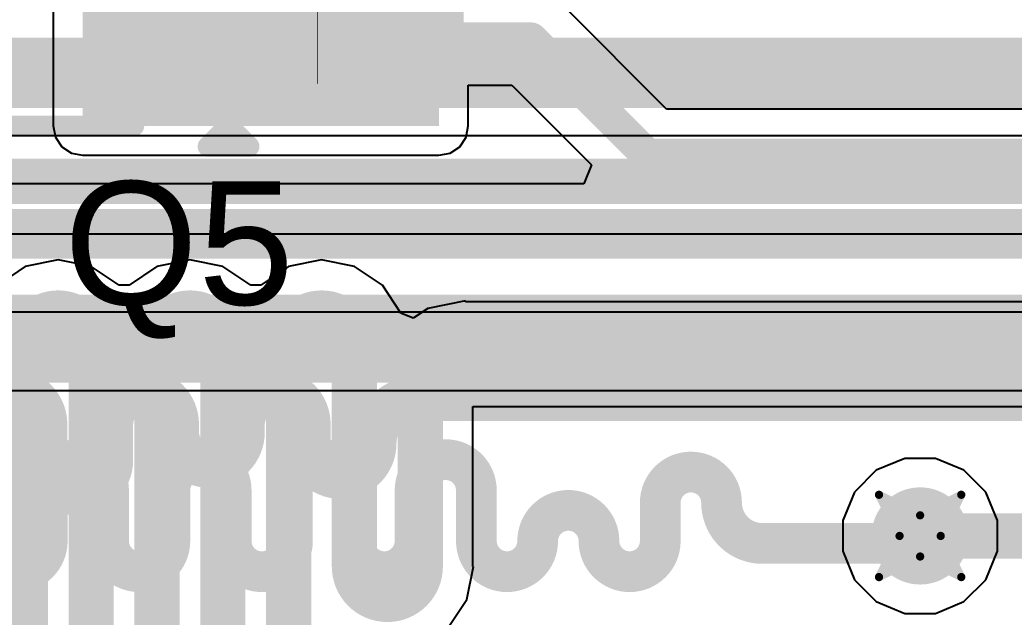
# Model space of a CAD drawing. Header units: inches. Extents: x -3 to 289, y -11 to 89.
# Drawn here: x 85.02 to 91.15, y 16.98 to 20.66 of the extents above; entities that cross this region are included whole.
import ezdxf

# ---------------------------------------------------------------- set-up
doc = ezdxf.new("R2010")
doc.units = ezdxf.units.IN
for name, color, linetype in [('Bottom Layer', 5, 'Continuous'), ('Drill Drawing', 1, 'Continuous'), ('Layer 1', 16, 'Continuous'), ('Layer 2', 76, 'Continuous'), ('Top Layer', 1, 'Continuous'), ('Top Overlay', 2, 'Continuous'), ('Top Paste', 8, 'Continuous'), ('Top Solder', 216, 'Continuous'), ('Via Holes', 16, 'Continuous')]:
    doc.layers.add(name, color=color, linetype=linetype)
doc.styles.add('Arial', font='', dxfattribs={"height": 0.2})
doc.styles.get('Arial').set_extended_font_data('Arial')

# ---------------------------------------------------------------- blocks, each defined once
blk = doc.blocks.new('SOT_23_3')
at = {"layer": 'Top Layer'}
for points in [[(-0.41, 1.46), (0.41, 1.46), (0.41, 0.54), (-0.41, 0.54)], [(-1.36, -0.54), (-0.54, -0.54), (-0.54, -1.46), (-1.36, -1.46)], [(0.54, -0.54), (1.36, -0.54), (1.36, -1.46), (0.54, -1.46)]]:
    blk.add_hatch(color=1, dxfattribs=at).paths.add_polyline_path(points)
at = {"layer": 'Top Paste'}
for points in [[(-0.41, 1.46), (0.41, 1.46), (0.41, 0.54), (-0.41, 0.54)], [(-1.36, -0.54), (-0.54, -0.54), (-0.54, -1.46), (-1.36, -1.46)], [(0.54, -0.54), (1.36, -0.54), (1.36, -1.46), (0.54, -1.46)]]:
    blk.add_hatch(color=8, dxfattribs=at).paths.add_polyline_path(points)
at = {"layer": 'Top Solder'}
for points in [[(-0.5116, 1.5616), (0.5116, 1.5616), (0.5116, 0.4384), (-0.5116, 0.4384)], [(-1.4616, -0.4384), (-0.4384, -0.4384), (-0.4384, -1.5616), (-1.4616, -1.5616)], [(0.4384, -0.4384), (1.4616, -0.4384), (1.4616, -1.5616), (0.4384, -1.5616)]]:
    blk.add_hatch(color=216, dxfattribs=at).paths.add_polyline_path(points)
at = {"layer": 'Top Overlay'}
for points in [[(-1.5494, 0.8128, 0.127, 0.127, 0), (-0.5588, 0.8128, 0.127, 0.127, 0)], [(-1.5494, 0.8128, 0.127, 0.127, 0), (-1.5494, -0.5842, 0.127, 0.127, 0)], [(0.5588, 0.8128, 0.127, 0.127, 0), (1.5494, 0.8128, 0.127, 0.127, 0)], [(1.5494, 0.8128, 0.127, 0.127, 0), (1.5494, -0.5842, 0.127, 0.127, 0)], [(-0.3302, -0.7874, 0.127, 0.127, 0), (0.3302, -0.7874, 0.127, 0.127, 0)], [(-1.6764, -1.0414, 0.127, 0.127, 0), (-1.6764, -1.2954, 0.127, 0.127, 0)], [(-1.6764, -1.0414, 0.127, 0.127, 0), (-1.5494, -1.1684, 0.127, 0.127, 0)], [(-1.5494, -1.1684, 0.127, 0.127, 0), (-1.6764, -1.2954, 0.127, 0.127, 0)]]:
    blk.add_lwpolyline(points, format="xyseb", dxfattribs=at)
for points in [[(-1.5812, 0.8128, 0.0635, 0.0635, 1), (-1.5176, 0.8128, 0.0635, 0.0635, 1)], [(-1.5812, 0.8128, 0.0635, 0.0635, 1), (-1.5176, 0.8128, 0.0635, 0.0635, 1)], [(-0.5905, 0.8128, 0.0635, 0.0635, 1), (-0.5271, 0.8128, 0.0635, 0.0635, 1)], [(0.5271, 0.8128, 0.0635, 0.0635, 1), (0.5905, 0.8128, 0.0635, 0.0635, 1)], [(1.5176, 0.8128, 0.0635, 0.0635, 1), (1.5812, 0.8128, 0.0635, 0.0635, 1)], [(1.5176, 0.8128, 0.0635, 0.0635, 1), (1.5812, 0.8128, 0.0635, 0.0635, 1)], [(-1.5812, -0.5842, 0.0635, 0.0635, 1), (-1.5176, -0.5842, 0.0635, 0.0635, 1)], [(1.5176, -0.5842, 0.0635, 0.0635, 1), (1.5812, -0.5842, 0.0635, 0.0635, 1)], [(-0.3619, -0.7874, 0.0635, 0.0635, 1), (-0.2984, -0.7874, 0.0635, 0.0635, 1)], [(0.2984, -0.7874, 0.0635, 0.0635, 1), (0.3619, -0.7874, 0.0635, 0.0635, 1)], [(-1.7082, -1.0414, 0.0635, 0.0635, 1), (-1.6446, -1.0414, 0.0635, 0.0635, 1)], [(-1.7082, -1.0414, 0.0635, 0.0635, 1), (-1.6446, -1.0414, 0.0635, 0.0635, 1)], [(-1.5812, -1.1684, 0.0635, 0.0635, 1), (-1.5176, -1.1684, 0.0635, 0.0635, 1)], [(-1.5812, -1.1684, 0.0635, 0.0635, 1), (-1.5176, -1.1684, 0.0635, 0.0635, 1)], [(-1.7082, -1.2954, 0.0635, 0.0635, 1), (-1.6446, -1.2954, 0.0635, 0.0635, 1)], [(-1.7082, -1.2954, 0.0635, 0.0635, 1), (-1.6446, -1.2954, 0.0635, 0.0635, 1)]]:
    blk.add_lwpolyline(points, format="xyseb", close=True, dxfattribs=at)
blk = doc.blocks.new('R___0402_32')
at = {"layer": 'Top Layer'}
for points in [[(-0.6985, -0.3175), (-0.6985, 0.3175), (-0.2413, 0.3175), (-0.2413, -0.3175)], [(0.2413, -0.3175), (0.2413, 0.3175), (0.6985, 0.3175), (0.6985, -0.3175)]]:
    blk.add_hatch(color=1, dxfattribs=at).paths.add_polyline_path(points)
at = {"layer": 'Top Paste'}
for points in [[(-0.6985, -0.3175), (-0.6985, 0.3175), (-0.2413, 0.3175), (-0.2413, -0.3175)], [(0.2413, -0.3175), (0.2413, 0.3175), (0.6985, 0.3175), (0.6985, -0.3175)]]:
    blk.add_hatch(color=8, dxfattribs=at).paths.add_polyline_path(points)
at = {"layer": 'Top Solder'}
for points in [[(-0.7535, -0.3725), (-0.7535, 0.3725), (-0.1863, 0.3725), (-0.1863, -0.3725)], [(0.1863, -0.3725), (0.1863, 0.3725), (0.7535, 0.3725), (0.7535, -0.3725)]]:
    blk.add_hatch(color=216, dxfattribs=at).paths.add_polyline_path(points)
at = {"layer": 'Top Overlay'}
for points in [[(0.7874, 0.4064, 0.127, 0.127, 0), (-0.7874, 0.4064, 0.127, 0.127, 0)], [(-0.7874, -0.4064, 0.127, 0.127, 0), (-0.7874, 0.4064, 0.127, 0.127, 0)], [(0.7874, -0.4064, 0.127, 0.127, 0), (0.7874, 0.4064, 0.127, 0.127, 0)], [(0.7874, -0.4064, 0.127, 0.127, 0), (-0.7874, -0.4064, 0.127, 0.127, 0)], [(0.8128, -0.4318, 0.00323, 0.00323, 0), (-0.8128, -0.4318, 0.00323, 0.00323, 0)]]:
    blk.add_lwpolyline(points, format="xyseb", dxfattribs=at)
for points in [[(-0.8191, 0.4064, 0.0635, 0.0635, 1), (-0.7556, 0.4064, 0.0635, 0.0635, 1)], [(-0.8191, 0.4064, 0.0635, 0.0635, 1), (-0.7556, 0.4064, 0.0635, 0.0635, 1)], [(0.7556, 0.4064, 0.0635, 0.0635, 1), (0.8191, 0.4064, 0.0635, 0.0635, 1)], [(0.7556, 0.4064, 0.0635, 0.0635, 1), (0.8191, 0.4064, 0.0635, 0.0635, 1)], [(-0.8191, -0.4064, 0.0635, 0.0635, 1), (-0.7556, -0.4064, 0.0635, 0.0635, 1)], [(-0.8191, -0.4064, 0.0635, 0.0635, 1), (-0.7556, -0.4064, 0.0635, 0.0635, 1)], [(0.7556, -0.4064, 0.0635, 0.0635, 1), (0.8191, -0.4064, 0.0635, 0.0635, 1)], [(0.7556, -0.4064, 0.0635, 0.0635, 1), (0.8191, -0.4064, 0.0635, 0.0635, 1)], [(-0.8136, -0.4318, 0.00161, 0.00161, 1), (-0.812, -0.4318, 0.00161, 0.00161, 1)], [(0.812, -0.4318, 0.00161, 0.00161, 1), (0.8136, -0.4318, 0.00161, 0.00161, 1)]]:
    blk.add_lwpolyline(points, format="xyseb", close=True, dxfattribs=at)

msp = doc.modelspace()

# ---------------------------------------------------------------- hatches: boundary and pattern name
at = {"layer": 'Bottom Layer'}
h = msp.add_hatch(color=5, dxfattribs=at)
edge = h.paths.add_edge_path()
edge.add_arc((90.5738, 17.4788), 0.3, 0, 360)
at = {"layer": 'Layer 1'}
h = msp.add_hatch(color=16, dxfattribs=at)
edge = h.paths.add_edge_path()
edge.add_arc((90.5738, 17.4788), 0.3, 0, 360)
at = {"layer": 'Layer 2'}
h = msp.add_hatch(color=76, dxfattribs=at)
edge = h.paths.add_edge_path()
edge.add_arc((90.5738, 17.4788), 0.3, 0, 360)
at = {"layer": 'Top Layer'}
msp.add_hatch(color=1, dxfattribs=at).paths.add_polyline_path([(85.4032, 20.0095), (87.603, 20.0095), (87.603, 21.0833), (85.4032, 21.0833)])
h = msp.add_hatch(color=1, dxfattribs=at)
edge = h.paths.add_edge_path()
edge.add_arc((90.5738, 17.4788), 0.3, 0, 360)
at = {"layer": 'Via Holes'}
h = msp.add_hatch(color=7, dxfattribs=at)
edge = h.paths.add_edge_path()
edge.add_arc((90.5738, 17.4788), 0.15, 0, 360)

# ---------------------------------------------------------------- linework, layer by layer
at = {"layer": 'Bottom Layer'}
for p, q in [((77.4236, 19.3437), (94.6273, 19.3437)), ((85.2525, 19.1823), (85.0493, 19.1419)), ((85.4557, 19.1419), (85.2525, 19.1823)), ((86.0653, 19.1823), (85.8621, 19.1419)), ((86.2685, 19.1419), (86.0653, 19.1823)), ((86.8781, 19.1823), (86.6749, 19.1419)), ((87.0813, 19.1419), (86.8781, 19.1823)), ((85.0493, 19.1419), (84.8771, 19.0268)), ((85.6279, 19.0268), (85.4557, 19.1419)), ((85.8621, 19.1419), (85.6899, 19.0268)), ((86.4407, 19.0268), (86.2685, 19.1419)), ((86.6749, 19.1419), (86.5027, 19.0268)), ((87.2535, 19.0268), (87.0813, 19.1419)), ((85.6899, 19.0268), (85.6279, 19.0268)), ((86.5027, 19.0268), (86.4407, 19.0268)), ((87.3686, 18.8545), (87.2535, 19.0268)), ((87.7671, 18.9298), (87.5342, 18.8834)), ((87.7671, 18.9243), (87.7671, 18.9298)), ((96.2888, 18.9243), (87.7671, 18.9243)), ((87.4441, 18.8233), (87.3686, 18.8545)), ((87.5342, 18.8834), (87.4441, 18.8233)), ((87.8114, 17.2901), (87.8114, 18.2769)), ((87.8114, 18.2769), (92.8745, 18.2769)), ((90.4787, 17.9566), (90.3031, 17.8839)), ((90.6688, 17.9566), (90.4787, 17.9566)), ((90.8444, 17.8839), (90.6688, 17.9566)), ((90.3031, 17.8839), (90.1687, 17.7495)), ((90.9788, 17.7495), (90.8444, 17.8839)), ((90.1687, 17.7495), (90.096, 17.5739)), ((91.0516, 17.5739), (90.9788, 17.7495)), ((90.096, 17.5739), (90.096, 17.3838)), ((91.0516, 17.3838), (91.0516, 17.5739)), ((90.096, 17.3838), (90.1687, 17.2082)), ((90.9788, 17.2082), (91.0516, 17.3838)), ((87.775, 17.0869), (87.8154, 17.2901)), ((87.8154, 17.2901), (87.8114, 17.2901)), ((90.1687, 17.2082), (90.3031, 17.0738)), ((90.8444, 17.0738), (90.9788, 17.2082)), ((87.6599, 16.9147), (87.775, 17.0869)), ((90.3031, 17.0738), (90.4787, 17.001)), ((90.6688, 17.001), (90.8444, 17.0738)), ((90.4787, 17.001), (90.6688, 17.001))]:
    msp.add_line(p, q, dxfattribs=at)
for points in [[(76.9286, 20.2599, 0.2794, 0.2794, 0), (94.2835, 20.2599, 0.2794, 0.2794, 0)], [(77.2895, 19.6674, 0.2794, 0.2794, 0), (94.6273, 19.6674, 0.2794, 0.2794, 0)], [(85.0493, 18.6514, 0.2794, 0.2794, -1), (85.4557, 18.6514, 0.2794, 0.2794, 0)], [(85.8621, 18.6514, 0.2794, 0.2794, -1), (86.2685, 18.6514, 0.2794, 0.2794, 0)], [(86.6749, 18.6514, 0.2794, 0.2794, -1), (87.0813, 18.6514, 0.2794, 0.2794, 0)], [(85.0493, 15.7049, 0.2794, 0.2794, 0), (85.0493, 18.6514, 0.2794, 0.2794, 0)], [(85.4557, 15.7049, 0.2794, 0.2794, 0), (85.4557, 18.6514, 0.2794, 0.2794, 0)], [(85.8621, 15.7049, 0.2794, 0.2794, 0), (85.8621, 18.6514, 0.2794, 0.2794, 0)], [(86.2685, 15.7049, 0.2794, 0.2794, 0), (86.2685, 18.6514, 0.2794, 0.2794, 0)], [(86.6749, 15.7049, 0.2794, 0.2794, 0), (86.6749, 18.6514, 0.2794, 0.2794, 0)], [(87.0813, 17.2901, 0.2794, 0.2794, 0), (87.0813, 18.6514, 0.2794, 0.2794, 0)], [(87.4877, 18.3212, 0.2794, 0.2794, -0.414214), (87.7671, 18.6006, 0.2794, 0.2794, 0)], [(87.7671, 18.6006, 0.2794, 0.2794, 0), (88.9166, 18.6006, 0.2794, 0.2794, 0)], [(88.9166, 18.6006, 0.2794, 0.2794, 0), (96.2888, 18.6006, 0.2794, 0.2794, 0)], [(87.4877, 17.2901, 0.2794, 0.2794, 0), (87.4877, 18.3212, 0.2794, 0.2794, 0)], [(87.4877, 17.2901, 0.2794, 0.2794, -1), (87.0813, 17.2901, 0.2794, 0.2794, 0)]]:
    msp.add_lwpolyline(points, format="xyseb", dxfattribs=at)
for points in [[(84.9794, 18.6514, 0.1397, 0.1397, 1), (85.1191, 18.6514, 0.1397, 0.1397, 1)], [(84.9794, 18.6514, 0.1397, 0.1397, 1), (85.1191, 18.6514, 0.1397, 0.1397, 1)], [(85.3858, 18.6514, 0.1397, 0.1397, 1), (85.5255, 18.6514, 0.1397, 0.1397, 1)], [(85.3858, 18.6514, 0.1397, 0.1397, 1), (85.5255, 18.6514, 0.1397, 0.1397, 1)], [(85.7922, 18.6514, 0.1397, 0.1397, 1), (85.9319, 18.6514, 0.1397, 0.1397, 1)], [(85.7922, 18.6514, 0.1397, 0.1397, 1), (85.9319, 18.6514, 0.1397, 0.1397, 1)], [(86.1986, 18.6514, 0.1397, 0.1397, 1), (86.3383, 18.6514, 0.1397, 0.1397, 1)], [(86.1986, 18.6514, 0.1397, 0.1397, 1), (86.3383, 18.6514, 0.1397, 0.1397, 1)], [(86.605, 18.6514, 0.1397, 0.1397, 1), (86.7447, 18.6514, 0.1397, 0.1397, 1)], [(86.605, 18.6514, 0.1397, 0.1397, 1), (86.7447, 18.6514, 0.1397, 0.1397, 1)], [(87.0114, 18.6514, 0.1397, 0.1397, 1), (87.1511, 18.6514, 0.1397, 0.1397, 1)], [(87.0114, 18.6514, 0.1397, 0.1397, 1), (87.1511, 18.6514, 0.1397, 0.1397, 1)], [(87.6972, 18.6006, 0.1397, 0.1397, 1), (87.8369, 18.6006, 0.1397, 0.1397, 1)], [(87.6972, 18.6006, 0.1397, 0.1397, 1), (87.8369, 18.6006, 0.1397, 0.1397, 1)], [(88.8468, 18.6006, 0.1397, 0.1397, 1), (88.9865, 18.6006, 0.1397, 0.1397, 1)], [(88.8468, 18.6006, 0.1397, 0.1397, 1), (88.9865, 18.6006, 0.1397, 0.1397, 1)], [(87.4178, 18.3212, 0.1397, 0.1397, 1), (87.5575, 18.3212, 0.1397, 0.1397, 1)], [(87.4178, 18.3212, 0.1397, 0.1397, 1), (87.5575, 18.3212, 0.1397, 0.1397, 1)], [(87.0114, 17.2901, 0.1397, 0.1397, 1), (87.1511, 17.2901, 0.1397, 0.1397, 1)], [(87.0114, 17.2901, 0.1397, 0.1397, 1), (87.1511, 17.2901, 0.1397, 0.1397, 1)], [(87.4178, 17.2901, 0.1397, 0.1397, 1), (87.5575, 17.2901, 0.1397, 0.1397, 1)], [(87.4178, 17.2901, 0.1397, 0.1397, 1), (87.5575, 17.2901, 0.1397, 0.1397, 1)]]:
    msp.add_lwpolyline(points, format="xyseb", close=True, dxfattribs=at)
at = {"layer": 'Drill Drawing'}
for points in [[(90.3198, 17.7328, 0.0508, 0.0508, 0), (90.5738, 17.6058, 0.0508, 0.0508, 0)], [(90.3198, 17.7328, 0.0508, 0.0508, 0), (90.4468, 17.4788, 0.0508, 0.0508, 0)], [(90.5738, 17.6058, 0.0508, 0.0508, 0), (90.8278, 17.7328, 0.0508, 0.0508, 0)], [(90.7008, 17.4788, 0.0508, 0.0508, 0), (90.8278, 17.7328, 0.0508, 0.0508, 0)], [(90.3198, 17.2248, 0.0508, 0.0508, 0), (90.4468, 17.4788, 0.0508, 0.0508, 0)], [(90.7008, 17.4788, 0.0508, 0.0508, 0), (90.8278, 17.2248, 0.0508, 0.0508, 0)], [(90.3198, 17.2248, 0.0508, 0.0508, 0), (90.5738, 17.3518, 0.0508, 0.0508, 0)], [(90.5738, 17.3518, 0.0508, 0.0508, 0), (90.8278, 17.2248, 0.0508, 0.0508, 0)]]:
    msp.add_lwpolyline(points, format="xyseb", dxfattribs=at)
for points in [[(90.3071, 17.7328, 0.0254, 0.0254, 1), (90.3325, 17.7328, 0.0254, 0.0254, 1)], [(90.3071, 17.7328, 0.0254, 0.0254, 1), (90.3325, 17.7328, 0.0254, 0.0254, 1)], [(90.8151, 17.7328, 0.0254, 0.0254, 1), (90.8405, 17.7328, 0.0254, 0.0254, 1)], [(90.8151, 17.7328, 0.0254, 0.0254, 1), (90.8405, 17.7328, 0.0254, 0.0254, 1)], [(90.5611, 17.6058, 0.0254, 0.0254, 1), (90.5865, 17.6058, 0.0254, 0.0254, 1)], [(90.5611, 17.6058, 0.0254, 0.0254, 1), (90.5865, 17.6058, 0.0254, 0.0254, 1)], [(90.4341, 17.4788, 0.0254, 0.0254, 1), (90.4595, 17.4788, 0.0254, 0.0254, 1)], [(90.4341, 17.4788, 0.0254, 0.0254, 1), (90.4595, 17.4788, 0.0254, 0.0254, 1)], [(90.6881, 17.4788, 0.0254, 0.0254, 1), (90.7135, 17.4788, 0.0254, 0.0254, 1)], [(90.6881, 17.4788, 0.0254, 0.0254, 1), (90.7135, 17.4788, 0.0254, 0.0254, 1)], [(90.5611, 17.3518, 0.0254, 0.0254, 1), (90.5865, 17.3518, 0.0254, 0.0254, 1)], [(90.5611, 17.3518, 0.0254, 0.0254, 1), (90.5865, 17.3518, 0.0254, 0.0254, 1)], [(90.3071, 17.2248, 0.0254, 0.0254, 1), (90.3325, 17.2248, 0.0254, 0.0254, 1)], [(90.3071, 17.2248, 0.0254, 0.0254, 1), (90.3325, 17.2248, 0.0254, 0.0254, 1)], [(90.8151, 17.2248, 0.0254, 0.0254, 1), (90.8405, 17.2248, 0.0254, 0.0254, 1)], [(90.8151, 17.2248, 0.0254, 0.0254, 1), (90.8405, 17.2248, 0.0254, 0.0254, 1)]]:
    msp.add_lwpolyline(points, format="xyseb", close=True, dxfattribs=at)
at = {"layer": 'Layer 1'}
for p, q in [((71.3711, 18.3758), (93.022, 18.3758)), ((90.4787, 17.9566), (90.3031, 17.8839)), ((90.6688, 17.9566), (90.4787, 17.9566)), ((90.8444, 17.8839), (90.6688, 17.9566)), ((90.3031, 17.8839), (90.1687, 17.7495)), ((90.9788, 17.7495), (90.8444, 17.8839)), ((90.1687, 17.7495), (90.096, 17.5739)), ((91.0516, 17.5739), (90.9788, 17.7495)), ((90.096, 17.5739), (90.096, 17.3838)), ((91.0516, 17.3838), (91.0516, 17.5739)), ((90.096, 17.3838), (90.1687, 17.2082)), ((90.9788, 17.2082), (91.0516, 17.3838)), ((90.1687, 17.2082), (90.3031, 17.0738)), ((90.8444, 17.0738), (90.9788, 17.2082)), ((90.3031, 17.0738), (90.4787, 17.001)), ((90.6688, 17.001), (90.8444, 17.0738)), ((90.4787, 17.001), (90.6688, 17.001))]:
    msp.add_line(p, q, dxfattribs=at)
for points in [[(76.4415, 20.4292, 0.2515, 0.2515, 0), (97.7956, 20.4292, 0.2515, 0.2515, 0)], [(76.519, 19.3712, 0.2515, 0.2515, 0), (105.6957, 19.3712, 0.2515, 0.2515, 0)], [(71.3711, 18.6853, 0.2515, 0.2515, 0), (99.8448, 18.6853, 0.2515, 0.2515, 0)]]:
    msp.add_lwpolyline(points, format="xyseb", dxfattribs=at)
at = {"layer": 'Layer 2'}
for p, q in [((77.426, 19.9504), (96.7046, 19.9504)), ((92.5609, 18.8593), (76.6278, 18.8593))]:
    msp.add_line(p, q, dxfattribs=at)
for points in [[(77.426, 20.2599, 0.2515, 0.2515, 0), (96.8328, 20.2599, 0.2515, 0.2515, 0)], [(77.5832, 18.5498, 0.2515, 0.2515, 0), (92.5609, 18.5498, 0.2515, 0.2515, 0)], [(85.1848, 17.7611, 0.2515, 0.2515, -1), (85.5632, 17.7611, 0.2515, 0.2515, 0)], [(85.9417, 17.7611, 0.2515, 0.2515, -1), (86.3202, 17.7611, 0.2515, 0.2515, 0)], [(86.6986, 17.7611, 0.2515, 0.2515, -1), (87.0771, 17.7611, 0.2515, 0.2515, 0)], [(87.4555, 17.7603, 0.2515, 0.2515, -1), (87.834, 17.7603, 0.2515, 0.2515, 0)], [(88.9694, 17.6839, 0.2515, 0.2515, -1), (89.3478, 17.6839, 0.2515, 0.2515, 0)], [(85.1848, 17.4473, 0.2515, 0.2515, 0), (85.1848, 17.7611, 0.2515, 0.2515, 0)], [(85.5632, 17.4473, 0.2515, 0.2515, 0), (85.5632, 17.7611, 0.2515, 0.2515, 0)], [(85.9417, 17.4473, 0.2515, 0.2515, 0), (85.9417, 17.7611, 0.2515, 0.2515, 0)], [(86.3202, 17.4473, 0.2515, 0.2515, 0), (86.3202, 17.7611, 0.2515, 0.2515, 0)], [(86.6986, 17.4473, 0.2515, 0.2515, 0), (86.6986, 17.7611, 0.2515, 0.2515, 0)], [(87.0771, 17.4473, 0.2515, 0.2515, 0), (87.0771, 17.7611, 0.2515, 0.2515, 0)], [(87.4555, 17.4473, 0.2515, 0.2515, 0), (87.4555, 17.7603, 0.2515, 0.2515, 0)], [(87.834, 17.4473, 0.2515, 0.2515, 0), (87.834, 17.7603, 0.2515, 0.2515, 0)], [(88.9694, 17.4473, 0.2515, 0.2515, 0), (88.9694, 17.6839, 0.2515, 0.2515, 0)], [(89.3478, 17.6838, 0.2515, 0.2515, 0), (89.3478, 17.6839, 0.2515, 0.2515, 0)], [(89.5993, 17.4324, 0.2515, 0.2515, -0.414214), (89.3478, 17.6838, 0.2515, 0.2515, 0)], [(88.2125, 17.4474, 0.2515, 0.2515, -1), (88.5909, 17.4474, 0.2515, 0.2515, 0)], [(85.1848, 17.4473, 0.2515, 0.2515, -1), (84.8063, 17.4473, 0.2515, 0.2515, 0)], [(85.9417, 17.4473, 0.2515, 0.2515, -1), (85.5632, 17.4473, 0.2515, 0.2515, 0)], [(86.6986, 17.4473, 0.2515, 0.2515, -1), (86.3202, 17.4473, 0.2515, 0.2515, 0)], [(87.4555, 17.4473, 0.2515, 0.2515, -1), (87.0771, 17.4473, 0.2515, 0.2515, 0)], [(88.2125, 17.4473, 0.2515, 0.2515, -1), (87.834, 17.4473, 0.2515, 0.2515, 0)], [(88.2125, 17.4473, 0.2515, 0.2515, 0), (88.2125, 17.4474, 0.2515, 0.2515, 0)], [(88.5909, 17.4473, 0.2515, 0.2515, 0), (88.5909, 17.4474, 0.2515, 0.2515, 0)], [(88.9694, 17.4473, 0.2515, 0.2515, -1), (88.5909, 17.4473, 0.2515, 0.2515, 0)], [(89.5993, 17.4324, 0.2515, 0.2515, 0), (90.3415, 17.4324, 0.2515, 0.2515, 0)], [(90.3415, 17.4324, 0.2515, 0.2515, 0), (90.5273, 17.4324, 0.2515, 0.2515, 0)], [(90.5273, 17.4324, 0.2515, 0.2515, 0), (90.5738, 17.4788, 0.2515, 0.2515, 0)]]:
    msp.add_lwpolyline(points, format="xyseb", dxfattribs=at)
for points in [[(85.1219, 17.7611, 0.1257, 0.1257, 1), (85.2476, 17.7611, 0.1257, 0.1257, 1)], [(85.1219, 17.7611, 0.1257, 0.1257, 1), (85.2476, 17.7611, 0.1257, 0.1257, 1)], [(85.5004, 17.7611, 0.1257, 0.1257, 1), (85.6261, 17.7611, 0.1257, 0.1257, 1)], [(85.5004, 17.7611, 0.1257, 0.1257, 1), (85.6261, 17.7611, 0.1257, 0.1257, 1)], [(85.8788, 17.7611, 0.1257, 0.1257, 1), (86.0046, 17.7611, 0.1257, 0.1257, 1)], [(85.8788, 17.7611, 0.1257, 0.1257, 1), (86.0046, 17.7611, 0.1257, 0.1257, 1)], [(86.2573, 17.7611, 0.1257, 0.1257, 1), (86.383, 17.7611, 0.1257, 0.1257, 1)], [(86.2573, 17.7611, 0.1257, 0.1257, 1), (86.383, 17.7611, 0.1257, 0.1257, 1)], [(86.6358, 17.7611, 0.1257, 0.1257, 1), (86.7615, 17.7611, 0.1257, 0.1257, 1)], [(86.6358, 17.7611, 0.1257, 0.1257, 1), (86.7615, 17.7611, 0.1257, 0.1257, 1)], [(87.0142, 17.7611, 0.1257, 0.1257, 1), (87.1399, 17.7611, 0.1257, 0.1257, 1)], [(87.0142, 17.7611, 0.1257, 0.1257, 1), (87.1399, 17.7611, 0.1257, 0.1257, 1)], [(87.3927, 17.7603, 0.1257, 0.1257, 1), (87.5184, 17.7603, 0.1257, 0.1257, 1)], [(87.3927, 17.7603, 0.1257, 0.1257, 1), (87.5184, 17.7603, 0.1257, 0.1257, 1)], [(87.7711, 17.7603, 0.1257, 0.1257, 1), (87.8969, 17.7603, 0.1257, 0.1257, 1)], [(87.7711, 17.7603, 0.1257, 0.1257, 1), (87.8969, 17.7603, 0.1257, 0.1257, 1)], [(88.9065, 17.6839, 0.1257, 0.1257, 1), (89.0322, 17.6839, 0.1257, 0.1257, 1)], [(88.9065, 17.6839, 0.1257, 0.1257, 1), (89.0322, 17.6839, 0.1257, 0.1257, 1)], [(89.285, 17.6838, 0.1257, 0.1257, 1), (89.4107, 17.6838, 0.1257, 0.1257, 1)], [(89.285, 17.6839, 0.1257, 0.1257, 1), (89.4107, 17.6839, 0.1257, 0.1257, 1)], [(89.285, 17.6838, 0.1257, 0.1257, 1), (89.4107, 17.6838, 0.1257, 0.1257, 1)], [(89.285, 17.6839, 0.1257, 0.1257, 1), (89.4107, 17.6839, 0.1257, 0.1257, 1)], [(85.1219, 17.4473, 0.1257, 0.1257, 1), (85.2476, 17.4473, 0.1257, 0.1257, 1)], [(85.1219, 17.4473, 0.1257, 0.1257, 1), (85.2476, 17.4473, 0.1257, 0.1257, 1)], [(85.5004, 17.4473, 0.1257, 0.1257, 1), (85.6261, 17.4473, 0.1257, 0.1257, 1)], [(85.5004, 17.4473, 0.1257, 0.1257, 1), (85.6261, 17.4473, 0.1257, 0.1257, 1)], [(85.8788, 17.4473, 0.1257, 0.1257, 1), (86.0046, 17.4473, 0.1257, 0.1257, 1)], [(85.8788, 17.4473, 0.1257, 0.1257, 1), (86.0046, 17.4473, 0.1257, 0.1257, 1)], [(86.2573, 17.4473, 0.1257, 0.1257, 1), (86.383, 17.4473, 0.1257, 0.1257, 1)], [(86.2573, 17.4473, 0.1257, 0.1257, 1), (86.383, 17.4473, 0.1257, 0.1257, 1)], [(86.6358, 17.4473, 0.1257, 0.1257, 1), (86.7615, 17.4473, 0.1257, 0.1257, 1)], [(86.6358, 17.4473, 0.1257, 0.1257, 1), (86.7615, 17.4473, 0.1257, 0.1257, 1)], [(87.0142, 17.4473, 0.1257, 0.1257, 1), (87.1399, 17.4473, 0.1257, 0.1257, 1)], [(87.0142, 17.4473, 0.1257, 0.1257, 1), (87.1399, 17.4473, 0.1257, 0.1257, 1)], [(87.3927, 17.4473, 0.1257, 0.1257, 1), (87.5184, 17.4473, 0.1257, 0.1257, 1)], [(87.3927, 17.4473, 0.1257, 0.1257, 1), (87.5184, 17.4473, 0.1257, 0.1257, 1)], [(87.7711, 17.4473, 0.1257, 0.1257, 1), (87.8969, 17.4473, 0.1257, 0.1257, 1)], [(87.7711, 17.4473, 0.1257, 0.1257, 1), (87.8969, 17.4473, 0.1257, 0.1257, 1)], [(88.1496, 17.4473, 0.1257, 0.1257, 1), (88.2753, 17.4473, 0.1257, 0.1257, 1)], [(88.1496, 17.4474, 0.1257, 0.1257, 1), (88.2753, 17.4474, 0.1257, 0.1257, 1)], [(88.1496, 17.4474, 0.1257, 0.1257, 1), (88.2753, 17.4474, 0.1257, 0.1257, 1)], [(88.1496, 17.4473, 0.1257, 0.1257, 1), (88.2753, 17.4473, 0.1257, 0.1257, 1)], [(88.5281, 17.4473, 0.1257, 0.1257, 1), (88.6538, 17.4473, 0.1257, 0.1257, 1)], [(88.5281, 17.4474, 0.1257, 0.1257, 1), (88.6538, 17.4474, 0.1257, 0.1257, 1)], [(88.5281, 17.4473, 0.1257, 0.1257, 1), (88.6538, 17.4473, 0.1257, 0.1257, 1)], [(88.5281, 17.4474, 0.1257, 0.1257, 1), (88.6538, 17.4474, 0.1257, 0.1257, 1)], [(88.9065, 17.4473, 0.1257, 0.1257, 1), (89.0322, 17.4473, 0.1257, 0.1257, 1)], [(88.9065, 17.4473, 0.1257, 0.1257, 1), (89.0322, 17.4473, 0.1257, 0.1257, 1)], [(89.5364, 17.4324, 0.1257, 0.1257, 1), (89.6622, 17.4324, 0.1257, 0.1257, 1)], [(89.5364, 17.4324, 0.1257, 0.1257, 1), (89.6622, 17.4324, 0.1257, 0.1257, 1)], [(90.2786, 17.4324, 0.1257, 0.1257, 1), (90.4043, 17.4324, 0.1257, 0.1257, 1)], [(90.2786, 17.4324, 0.1257, 0.1257, 1), (90.4043, 17.4324, 0.1257, 0.1257, 1)], [(90.4644, 17.4324, 0.1257, 0.1257, 1), (90.5902, 17.4324, 0.1257, 0.1257, 1)], [(90.4644, 17.4324, 0.1257, 0.1257, 1), (90.5902, 17.4324, 0.1257, 0.1257, 1)], [(90.5109, 17.4788, 0.1257, 0.1257, 1), (90.6366, 17.4788, 0.1257, 0.1257, 1)]]:
    msp.add_lwpolyline(points, format="xyseb", close=True, dxfattribs=at)
at = {"layer": 'Top Layer'}
for p, q in [((85.2219, 21.0833), (85.2219, 20.0095)), ((89.0074, 20.1137), (88.3732, 20.7478)), ((87.7843, 20.0095), (87.7843, 20.2615)), ((87.7843, 20.2615), (88.0538, 20.2615)), ((88.0538, 20.2615), (88.5454, 19.7699)), ((91.5097, 20.1137), (89.0074, 20.1137)), ((85.2219, 20.0095), (85.2357, 19.9401)), ((87.7705, 19.9401), (87.7843, 20.0095)), ((85.2357, 19.9401), (85.275, 19.8813)), ((87.7312, 19.8813), (87.7705, 19.9401)), ((85.275, 19.8813), (85.3338, 19.842)), ((85.3338, 19.842), (85.4032, 19.8282)), ((85.4032, 19.8282), (87.603, 19.8282)), ((87.603, 19.8282), (87.6723, 19.842)), ((87.6723, 19.842), (87.7312, 19.8813)), ((88.5454, 19.7699), (88.4968, 19.6526)), ((88.4968, 19.6526), (76.6666, 19.6526))]:
    msp.add_line(p, q, dxfattribs=at)
for points in [[(86.5031, 20.5464, 0.2032, 0.2032, 0), (88.1718, 20.5464, 0.2032, 0.2032, 0)], [(86.7404, 20.5464, 0.2032, 0.2032, 0), (86.958, 20.5464, 0.2032, 0.2032, 0)], [(86.958, 20.5464, 0.2032, 0.2032, 0), (87.0703, 20.5464, 0.2032, 0.2032, 0)], [(87.0703, 20.5464, 0.2032, 0.2032, 0), (87.4688, 20.5464, 0.2032, 0.2032, 0)], [(88.1718, 20.5464, 0.2032, 0.2032, 0), (88.8894, 19.8288, 0.2032, 0.2032, 0)], [(88.8894, 19.8288, 0.2032, 0.2032, 0), (92.2875, 19.8288, 0.2032, 0.2032, 0)], [(77.8675, 19.3288, 0.2794, 0.2794, 0), (92.2875, 19.3288, 0.2794, 0.2794, 0)], [(75.6605, 18.8288, 0.2794, 0.2794, 0), (92.2875, 18.8288, 0.2794, 0.2794, 0)], [(84.7626, 18.1684, 0.2794, 0.2794, -1), (85.169, 18.1684, 0.2794, 0.2794, 0)], [(85.5754, 18.1684, 0.2794, 0.2794, -1), (85.9818, 18.1684, 0.2794, 0.2794, 0)], [(86.3882, 18.1684, 0.2794, 0.2794, -1), (86.7946, 18.1684, 0.2794, 0.2794, 0)], [(87.201, 18.0494, 0.2794, 0.2794, -0.414214), (87.4804, 18.3288, 0.2794, 0.2794, 0)], [(87.4804, 18.3288, 0.2794, 0.2794, 0), (89.8744, 18.3288, 0.2794, 0.2794, 0)], [(89.8744, 18.3288, 0.2794, 0.2794, 0), (92.2875, 18.3288, 0.2794, 0.2794, 0)], [(85.169, 17.9473, 0.2794, 0.2794, 0), (85.169, 18.1684, 0.2794, 0.2794, 0)], [(85.5754, 17.9473, 0.2794, 0.2794, 0), (85.5754, 18.1684, 0.2794, 0.2794, 0)], [(85.9818, 18.1186, 0.2794, 0.2794, 0), (85.9818, 18.1684, 0.2794, 0.2794, 0)], [(86.3882, 18.1186, 0.2794, 0.2794, 0), (86.3882, 18.1684, 0.2794, 0.2794, 0)], [(86.7946, 18.0494, 0.2794, 0.2794, 0), (86.7946, 18.1684, 0.2794, 0.2794, 0)], [(86.3882, 18.1186, 0.2794, 0.2794, -1), (85.9818, 18.1186, 0.2794, 0.2794, 0)], [(87.201, 18.0494, 0.2794, 0.2794, -1), (86.7946, 18.0494, 0.2794, 0.2794, 0)], [(87.201, 18.0494, 0.2794, 0.2794, 0), (87.201, 18.0494, 0.2794, 0.2794, 0)], [(85.5754, 17.9473, 0.2794, 0.2794, -1), (85.169, 17.9473, 0.2794, 0.2794, 0)], [(90.5738, 17.4788, 0.2794, 0.2794, 0), (91.3185, 17.4788, 0.2794, 0.2794, 0)]]:
    msp.add_lwpolyline(points, format="xyseb", dxfattribs=at)
for points in [[(86.4523, 20.5464, 0.1016, 0.1016, 1), (86.5539, 20.5464, 0.1016, 0.1016, 1)], [(86.6896, 20.5464, 0.1016, 0.1016, 1), (86.7912, 20.5464, 0.1016, 0.1016, 1)], [(86.9072, 20.5464, 0.1016, 0.1016, 1), (87.0088, 20.5464, 0.1016, 0.1016, 1)], [(86.9072, 20.5464, 0.1016, 0.1016, 1), (87.0088, 20.5464, 0.1016, 0.1016, 1)], [(87.0195, 20.5464, 0.1016, 0.1016, 1), (87.1211, 20.5464, 0.1016, 0.1016, 1)], [(87.0195, 20.5464, 0.1016, 0.1016, 1), (87.1211, 20.5464, 0.1016, 0.1016, 1)], [(87.418, 20.5464, 0.1016, 0.1016, 1), (87.5196, 20.5464, 0.1016, 0.1016, 1)], [(88.121, 20.5464, 0.1016, 0.1016, 1), (88.2226, 20.5464, 0.1016, 0.1016, 1)], [(88.121, 20.5464, 0.1016, 0.1016, 1), (88.2226, 20.5464, 0.1016, 0.1016, 1)], [(88.8386, 19.8288, 0.1016, 0.1016, 1), (88.9402, 19.8288, 0.1016, 0.1016, 1)], [(88.8386, 19.8288, 0.1016, 0.1016, 1), (88.9402, 19.8288, 0.1016, 0.1016, 1)], [(87.4105, 18.3288, 0.1397, 0.1397, 1), (87.5502, 18.3288, 0.1397, 0.1397, 1)], [(87.4105, 18.3288, 0.1397, 0.1397, 1), (87.5502, 18.3288, 0.1397, 0.1397, 1)], [(89.8045, 18.3288, 0.1397, 0.1397, 1), (89.9442, 18.3288, 0.1397, 0.1397, 1)], [(89.8045, 18.3288, 0.1397, 0.1397, 1), (89.9442, 18.3288, 0.1397, 0.1397, 1)], [(85.0991, 18.1684, 0.1397, 0.1397, 1), (85.2388, 18.1684, 0.1397, 0.1397, 1)], [(85.0991, 18.1684, 0.1397, 0.1397, 1), (85.2388, 18.1684, 0.1397, 0.1397, 1)], [(85.5055, 18.1684, 0.1397, 0.1397, 1), (85.6452, 18.1684, 0.1397, 0.1397, 1)], [(85.5055, 18.1684, 0.1397, 0.1397, 1), (85.6452, 18.1684, 0.1397, 0.1397, 1)], [(85.9119, 18.1684, 0.1397, 0.1397, 1), (86.0516, 18.1684, 0.1397, 0.1397, 1)], [(85.9119, 18.1684, 0.1397, 0.1397, 1), (86.0516, 18.1684, 0.1397, 0.1397, 1)], [(86.3183, 18.1684, 0.1397, 0.1397, 1), (86.458, 18.1684, 0.1397, 0.1397, 1)], [(86.3183, 18.1684, 0.1397, 0.1397, 1), (86.458, 18.1684, 0.1397, 0.1397, 1)], [(86.7247, 18.1684, 0.1397, 0.1397, 1), (86.8644, 18.1684, 0.1397, 0.1397, 1)], [(86.7247, 18.1684, 0.1397, 0.1397, 1), (86.8644, 18.1684, 0.1397, 0.1397, 1)], [(85.9119, 18.1186, 0.1397, 0.1397, 1), (86.0516, 18.1186, 0.1397, 0.1397, 1)], [(85.9119, 18.1186, 0.1397, 0.1397, 1), (86.0516, 18.1186, 0.1397, 0.1397, 1)], [(86.3183, 18.1186, 0.1397, 0.1397, 1), (86.458, 18.1186, 0.1397, 0.1397, 1)], [(86.3183, 18.1186, 0.1397, 0.1397, 1), (86.458, 18.1186, 0.1397, 0.1397, 1)], [(86.7247, 18.0494, 0.1397, 0.1397, 1), (86.8644, 18.0494, 0.1397, 0.1397, 1)], [(86.7247, 18.0494, 0.1397, 0.1397, 1), (86.8644, 18.0494, 0.1397, 0.1397, 1)], [(87.1311, 18.0494, 0.1397, 0.1397, 1), (87.2708, 18.0494, 0.1397, 0.1397, 1)], [(87.1311, 18.0494, 0.1397, 0.1397, 1), (87.2708, 18.0494, 0.1397, 0.1397, 1)], [(87.1311, 18.0494, 0.1397, 0.1397, 1), (87.2708, 18.0494, 0.1397, 0.1397, 1)], [(87.1311, 18.0494, 0.1397, 0.1397, 1), (87.2708, 18.0494, 0.1397, 0.1397, 1)], [(85.0991, 17.9473, 0.1397, 0.1397, 1), (85.2388, 17.9473, 0.1397, 0.1397, 1)], [(85.0991, 17.9473, 0.1397, 0.1397, 1), (85.2388, 17.9473, 0.1397, 0.1397, 1)], [(85.5055, 17.9473, 0.1397, 0.1397, 1), (85.6452, 17.9473, 0.1397, 0.1397, 1)], [(85.5055, 17.9473, 0.1397, 0.1397, 1), (85.6452, 17.9473, 0.1397, 0.1397, 1)], [(90.5039, 17.4788, 0.1397, 0.1397, 1), (90.6436, 17.4788, 0.1397, 0.1397, 1)]]:
    msp.add_lwpolyline(points, format="xyseb", close=True, dxfattribs=at)

# ---------------------------------------------------------------- block references
for name, p, rotation in [('SOT_23_3', (85.1355, 21.5589), 90), ('R___0402_32', (87.2855, 21.0833), 270)]:
    msp.add_blockref(name, p, dxfattribs=dict(rotation=rotation))

# ---------------------------------------------------------------- texts
at = {"layer": 'Top Overlay', "style": 'Arial'}
msp.add_text('Q5', height=0.762, dxfattribs=at).set_placement((85.2881, 18.9055))

doc.saveas('drawing.dxf')
